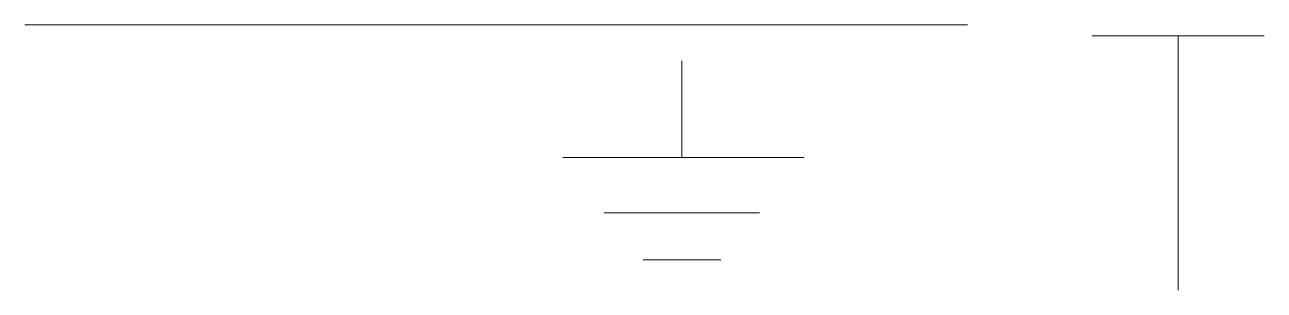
# Model space of a CAD drawing. Header units: metres. Extents: x 0 to 175, y -70 to 21.
# Drawn here: x 163.752 to 164.571, y -11.506 to -11.33 of the extents above; entities that cross this region are included whole.
import ezdxf

# ---------------------------------------------------------------- set-up
doc = ezdxf.new("R2010")
doc.units = ezdxf.units.M
doc.header["$LTSCALE"] = 0.5
doc.layers.add('TABLERO', color=7, linetype='Continuous')

msp = doc.modelspace()

# ---------------------------------------------------------------- linework, layer by layer
at = {"layer": 'TABLERO', "color": 7, "linetype": 'Continuous', "lineweight": 18, "true_color": 0x000007}
for p, q in [((163.75238, -11.33026), (164.37523, -11.33026)), ((164.45766, -11.33758), (164.57124, -11.33758)), ((164.51445, -11.33758), (164.51445, -11.50612)), ((164.18654, -11.35407), (164.18654, -11.41819)), ((164.10777, -11.41819), (164.26714, -11.41819)), ((164.13525, -11.45483), (164.23783, -11.45483)), ((164.16089, -11.48597), (164.21219, -11.48597))]:
    msp.add_line(p, q, dxfattribs=at)

doc.saveas('drawing.dxf')
